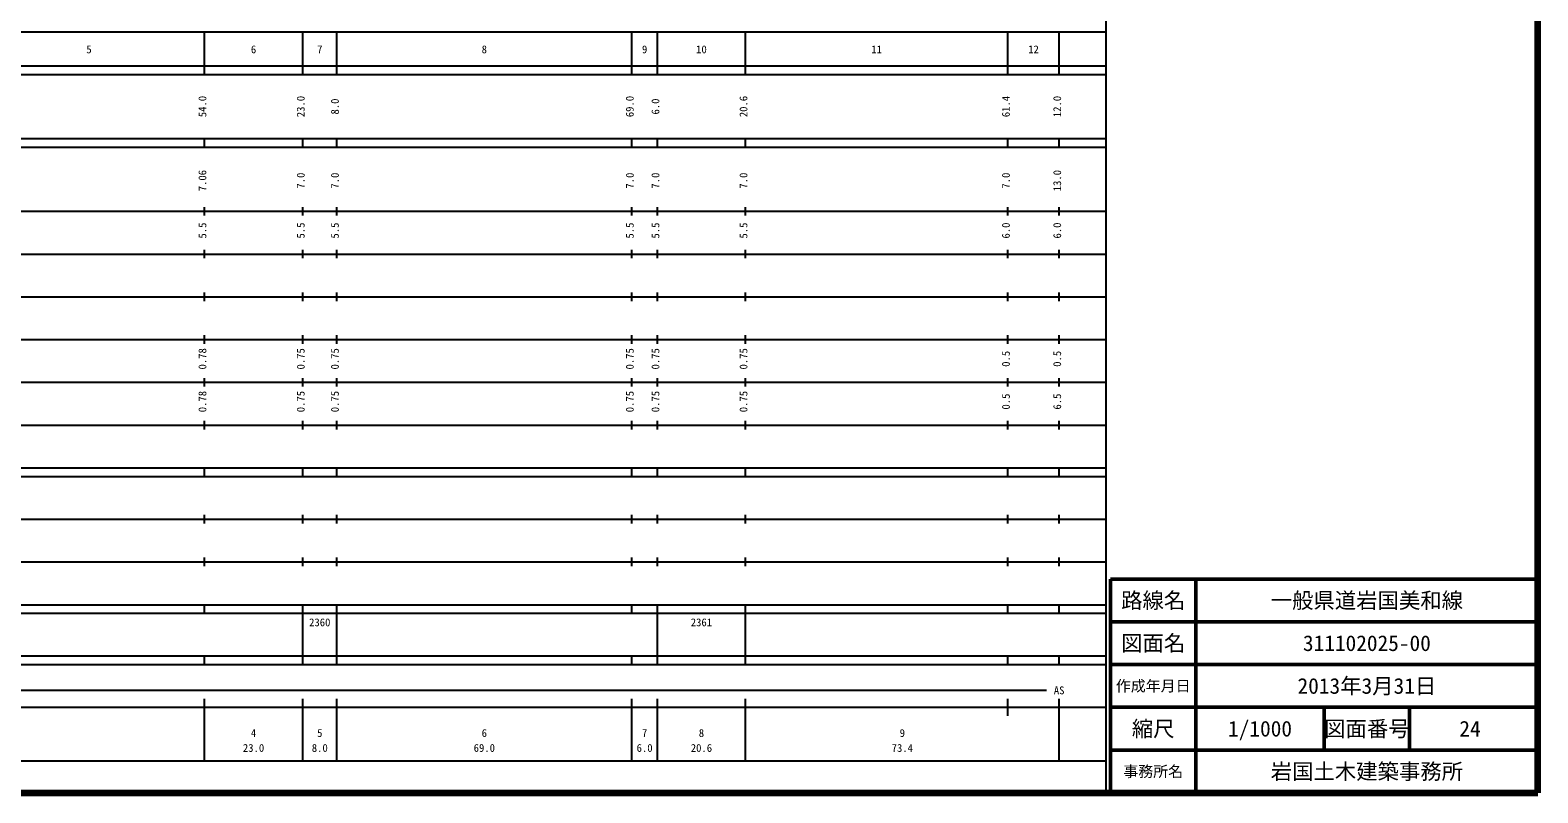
# Model space of a CAD drawing. Units: millimetres on the paper, enlarged 1000 times. Extents: x 11078 to 651078, y -105989 to 254011.
# Drawn here: x 298310 to 651078, y -105989 to 72368 of the extents above; entities that cross this region are included whole.
import ezdxf
from ezdxf.enums import TextEntityAlignment as Align

# ---------------------------------------------------------------- set-up
doc = ezdxf.new("R2010")
doc.units = ezdxf.units.MM
doc.header["$LTSCALE"] = 1000
for name, color, linetype, lineweight in [('M-TTL', 2, 'Continuous', 140), ('M-TTL-BAND', 7, 'Continuous', 25), ('M-TTL-FRAM', 2, 'Continuous', 50), ('M-TTL-LINE', 7, 'Continuous', 50)]:
    doc.layers.add(name, color=color, linetype=linetype, lineweight=lineweight)
doc.layers.add('M-TTL-TXT', color=7, linetype='Continuous')
doc.styles.add('ＭＳ ゴシック', font='')
doc.styles.get('ＭＳ ゴシック').set_extended_font_data('MS Gothic')

msp = doc.modelspace()

# ---------------------------------------------------------------- linework, layer by layer
at = {"layer": 'M-TTL'}
for p, q in [((651078, -105989), (651078, 254011)), ((11078, -105989), (651078, -105989))]:
    msp.add_line(p, q, dxfattribs=at)
at = {"layer": 'M-TTL-BAND'}
for p, q in [((550078, -105989), (550078, 244011)), ((39078, 72011), (550078, 72011)), ((339078, 62011), (339078, 72011)), ((362078, 62011), (362078, 72011)), ((370078, 62011), (370078, 72011)), ((439078, 62011), (439078, 72011)), ((445078, 62011), (445078, 72011)), ((465678, 62011), (465678, 72011)), ((527078, 62011), (527078, 72011)), ((539078, 62011), (539078, 72011)), ((11078, 64011), (550078, 64011)), ((11078, 62011), (550078, 62011)), ((11078, 47011), (550078, 47011)), ((339078, 45011), (339078, 47011)), ((362078, 45011), (362078, 47011)), ((370078, 45011), (370078, 47011)), ((439078, 45011), (439078, 47011)), ((445078, 45011), (445078, 47011)), ((465678, 45011), (465678, 47011)), ((527078, 45011), (527078, 47011)), ((539078, 45011), (539078, 47011)), ((11078, 45011), (550078, 45011)), ((11078, 30011), (550078, 30011)), ((339078, 29011), (339078, 31011)), ((362078, 29011), (362078, 31011)), ((370078, 29011), (370078, 31011)), ((439078, 29011), (439078, 31011)), ((445078, 29011), (445078, 31011)), ((465678, 29011), (465678, 31011)), ((527078, 29011), (527078, 31011)), ((539078, 29011), (539078, 31011)), ((17078, 20011), (550078, 20011)), ((339078, 19011), (339078, 21011)), ((362078, 19011), (362078, 21011)), ((370078, 19011), (370078, 21011)), ((439078, 19011), (439078, 21011)), ((445078, 19011), (445078, 21011)), ((465678, 19011), (465678, 21011)), ((527078, 19011), (527078, 21011)), ((539078, 19011), (539078, 21011)), ((339078, 9011), (339078, 11011)), ((362078, 9011), (362078, 11011)), ((370078, 9011), (370078, 11011)), ((439078, 9011), (439078, 11011)), ((445078, 9011), (445078, 11011)), ((465678, 9011), (465678, 11011)), ((527078, 9011), (527078, 11011)), ((539078, 9011), (539078, 11011)), ((23078, 10011), (550078, 10011)), ((17078, 11), (550078, 11)), ((339078, -989), (339078, 1011)), ((362078, -989), (362078, 1011)), ((370078, -989), (370078, 1011)), ((439078, -989), (439078, 1011)), ((445078, -989), (445078, 1011)), ((465678, -989), (465678, 1011)), ((527078, -989), (527078, 1011)), ((539078, -989), (539078, 1011)), ((23078, -9989), (550078, -9989)), ((339078, -10989), (339078, -8989)), ((362078, -10989), (362078, -8989)), ((370078, -10989), (370078, -8989)), ((439078, -10989), (439078, -8989)), ((445078, -10989), (445078, -8989)), ((465678, -10989), (465678, -8989)), ((527078, -10989), (527078, -8989)), ((539078, -10989), (539078, -8989)), ((27828, -19989), (550078, -19989)), ((339078, -20989), (339078, -18989)), ((362078, -20989), (362078, -18989)), ((370078, -20989), (370078, -18989)), ((439078, -20989), (439078, -18989)), ((445078, -20989), (445078, -18989)), ((465678, -20989), (465678, -18989)), ((527078, -20989), (527078, -18989)), ((539078, -20989), (539078, -18989)), ((27828, -29989), (550078, -29989)), ((339078, -31989), (339078, -29989)), ((362078, -31989), (362078, -29989)), ((370078, -31989), (370078, -29989)), ((439078, -31989), (439078, -29989)), ((445078, -31989), (445078, -29989)), ((465678, -31989), (465678, -29989)), ((527078, -31989), (527078, -29989)), ((539078, -31989), (539078, -29989)), ((11078, -31989), (550078, -31989)), ((20078, -41989), (550078, -41989)), ((339078, -42989), (339078, -40989)), ((362078, -42989), (362078, -40989)), ((370078, -42989), (370078, -40989)), ((439078, -42989), (439078, -40989)), ((445078, -42989), (445078, -40989)), ((465678, -42989), (465678, -40989)), ((527078, -42989), (527078, -40989)), ((539078, -42989), (539078, -40989)), ((11078, -51989), (550078, -51989)), ((339078, -52989), (339078, -50989)), ((362078, -52989), (362078, -50989)), ((370078, -52989), (370078, -50989)), ((439078, -52989), (439078, -50989)), ((445078, -52989), (445078, -50989)), ((465678, -52989), (465678, -50989)), ((527078, -52989), (527078, -50989)), ((539078, -52989), (539078, -50989)), ((11078, -61989), (550078, -61989)), ((339078, -63989), (339078, -61989)), ((362078, -63989), (362078, -61989)), ((370078, -63989), (370078, -61989)), ((439078, -63989), (439078, -61989)), ((445078, -63989), (445078, -61989)), ((465678, -63989), (465678, -61989)), ((527078, -63989), (527078, -61989)), ((539078, -63989), (539078, -61989)), ((26328, -63989), (550078, -63989)), ((362078, -73989), (362078, -63989)), ((370078, -73989), (370078, -63989)), ((445078, -73989), (445078, -63989)), ((465678, -73989), (465678, -63989)), ((26328, -73989), (550078, -73989)), ((339078, -75989), (339078, -73989)), ((362078, -75989), (362078, -73989)), ((370078, -75989), (370078, -73989)), ((439078, -75989), (439078, -73989)), ((445078, -75989), (445078, -73989)), ((465678, -75989), (465678, -73989)), ((527078, -75989), (527078, -73989)), ((539078, -75989), (539078, -73989)), ((11078, -75989), (550078, -75989)), ((42078, -81989), (536078, -81989)), ((339078, -98489), (339078, -83989)), ((362078, -98489), (362078, -83989)), ((370078, -98489), (370078, -83989)), ((439078, -98489), (439078, -83989)), ((445078, -98489), (445078, -83989)), ((465678, -98489), (465678, -83989)), ((527078, -87989), (527078, -83989)), ((539078, -98489), (539078, -83989)), ((11078, -85989), (550078, -85989)), ((39078, -98489), (550078, -98489))]:
    msp.add_line(p, q, dxfattribs=at)
at = {"layer": 'M-TTL-FRAM'}
for p, q in [((651078, -55989), (551078, -55989)), ((551078, -55989), (551078, -105989))]:
    msp.add_line(p, q, dxfattribs=at)
at = {"layer": 'M-TTL-LINE'}
for p, q in [((571078, -55989), (571078, -105989)), ((651078, -65989), (551078, -65989)), ((651078, -75989), (551078, -75989)), ((651078, -85989), (551078, -85989)), ((601078, -85989), (601078, -88489)), ((621078, -85989), (621078, -88489)), ((601078, -88489), (601078, -93489)), ((621078, -88489), (621078, -93489)), ((601078, -93489), (601078, -95989)), ((621078, -93489), (621078, -95989)), ((651078, -95989), (551078, -95989))]:
    msp.add_line(p, q, dxfattribs=at)

# ---------------------------------------------------------------- texts
at = {"layer": 'M-TTL-BAND', "style": 'ＭＳ ゴシック'}
for s, p in [('5', (312078, 66416)), ('6', (350578, 66416)), ('7', (366078, 66416)), ('8', (404578, 66416)), ('9', (442078, 66416)), ('10', (455378, 66416)), ('11', (496378, 66416)), ('12', (533078, 66416)), ('AS', (539078, -83489)), ('4', (350578, -93466)), ('5', (366078, -93466)), ('6', (404578, -93466)), ('7', (442078, -93466)), ('8', (455378, -93466)), ('9', (502378, -93466)), ('23.0', (350578, -96956)), ('8.0', (366078, -96956)), ('69.0', (404578, -96956)), ('6.0', (442078, -96956)), ('20.6', (455378, -96956)), ('73.4', (502378, -96956))]:
    msp.add_text(s, height=1833, dxfattribs=at).set_placement(p, align=Align.BOTTOM_CENTER)
for s, p in [('54.0', (340078, 54511)), ('23.0', (363078, 54511)), ('69.0', (440078, 54511)), ('20.6', (466678, 54511)), ('61.4', (528078, 54511)), ('12.0', (540078, 54511)), ('8.0', (371078, 54511)), ('6.0', (446078, 54511)), ('7.06', (340078, 37185)), ('7.0', (363078, 37185)), ('7.0', (371078, 37185)), ('7.0', (440078, 37185)), ('7.0', (446078, 37185)), ('7.0', (466678, 37185)), ('7.0', (528078, 37185)), ('13.0', (540078, 37185)), ('5.5', (340078, 25511)), ('5.5', (363078, 25511)), ('5.5', (371078, 25511)), ('5.5', (440078, 25511)), ('5.5', (446078, 25511)), ('5.5', (466678, 25511)), ('6.0', (528078, 25511)), ('6.0', (540078, 25511)), ('0.78', (340078, -4489)), ('0.75', (363078, -4489)), ('0.75', (371078, -4489)), ('0.75', (440078, -4489)), ('0.75', (446078, -4489)), ('0.75', (466678, -4489)), ('0.5', (528078, -4489)), ('0.5', (540078, -4489)), ('0.78', (340078, -14489)), ('0.75', (363078, -14489)), ('0.75', (371078, -14489)), ('0.75', (440078, -14489)), ('0.75', (446078, -14489)), ('0.75', (466678, -14489)), ('0.5', (528078, -14489)), ('6.5', (540078, -14489))]:
    msp.add_text(s, height=1833, rotation=90, dxfattribs=at).set_placement(p, align=Align.BOTTOM_CENTER)
for s, p in [('2360', (363578, -67584)), ('2361', (452878, -67584))]:
    msp.add_text(s, height=1833, dxfattribs=at).set_placement(p, align=Align.BOTTOM_LEFT)
at = {"layer": 'M-TTL-TXT', "style": 'ＭＳ ゴシック'}
for s, height, p in [('路線名', 3666, (561078, -60989)), ('路線名', 3666, (561078, -60989)), ('一般県道岩国美和線', 3666, (611078, -60989)), ('図面名', 3666, (561078, -70989)), ('図面名', 3666, (561078, -70989)), ('311102025-00', 3666, (611078, -70989)), ('作成年月日', 2566, (561078, -80989)), ('作成年月日', 2566, (561078, -80989)), ('2013年3月31日', 3666, (611078, -80989)), ('縮尺', 3666, (561078, -90989)), ('縮尺', 3666, (561078, -90989)), ('1/1000', 3666, (586078, -90989)), ('図面番号', 3666, (611078, -90989)), ('図面番号', 3666, (611078, -90989)), ('24', 3666, (635203, -90989)), ('岩国土木建築事務所', 3666, (611078, -100989)), ('事務所名', 2566, (561078, -100989)), ('事務所名', 2566, (561078, -100989))]:
    msp.add_text(s, height=height, dxfattribs=at).set_placement(p, align=Align.MIDDLE_CENTER)

doc.saveas('drawing.dxf')
